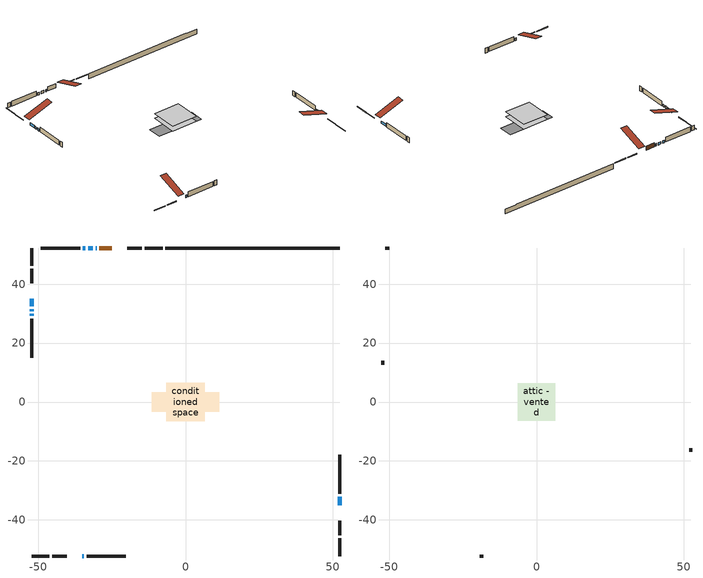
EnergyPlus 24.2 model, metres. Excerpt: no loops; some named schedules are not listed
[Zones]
conditioned space
 floor outside (Floor1 construction): -0.53,-0.53 -0.53,0.53 0.53,0.53 0.53,-0.53 z0.66
 floor adiabatic (AdiabaticFloorConstruction): -6.45,-6.45 -6.45,6.45 6.45,6.45 6.45,-6.45 z0.66
 floor foundation (Slab1 construction): -11.43,-3.35 -11.43,3.35 11.43,3.35 11.43,-3.35 z-1.73
 wall outside (RimJoist1 construction): -7.8,52.26 -13.85,52.26 / -52.26,-52.26 -46.21,-52.26 / -52.26,52.26 -52.26,46.21 / 52.26,-52.26 52.26,-46.21 z0.66:0.96
 wall outside (RimJoist2 construction): -14.78,52.26 -19.81,52.26 / -45.28,-52.26 -40.25,-52.26 / -52.26,45.28 -52.26,40.25 / 52.26,-45.28 52.26,-40.25 z0.66:0.96
 wall outside (AdiabaticWallConstruction 1): -24.95,52.26 -29.27,52.26 z0.66:2.69
 wall outside (AdiabaticWallConstruction): -52.26,35.11 -52.26,32.44 / -30.2,52.26 -30.54,52.26 / -52.26,31.51 -52.26,30.81 / 52.26,-35.11 52.26,-32.11 / -35.11,-52.26 -34.5,-52.26 / -31.47,52.26 -33.02,52.26 / -33.94,52.26 -34.84,52.26 / -52.26,29.88 -52.26,29.2 z0.66:1.88
 wall outside (Wall1 construction): -35.77,52.26 -49.11,52.26 / -33.57,-52.26 -20.24,-52.26 / -52.26,28.27 -52.26,14.94 / 52.26,-31.18 52.26,-17.85 z0.66:3.1
 wall foundation (FoundationWall1 construction): -6.87,52.26,-1.73 -6.87,52.26,0.66 46.35,52.26,0.66 46.35,52.26,0.45 52.26,52.26,0.45 52.26,52.26,-1.73
 window (WindowConstruction): -52.26,35.11 -52.26,32.44 z0.66:1.88
 window (WindowConstruction 7): -30.2,52.26 -30.54,52.26 z0.66:1.88
 window (WindowConstruction 1): -52.26,31.51 -52.26,30.81 z0.66:1.88
 window (WindowConstruction 2): 52.26,-35.11 52.26,-32.11 z0.66:1.88
 window (WindowConstruction 3): -35.11,-52.26 -34.5,-52.26 z0.66:1.88
 window (WindowConstruction 4): -31.47,52.26 -33.02,52.26 z0.66:1.88
 window (WindowConstruction 5): -33.95,52.26 -34.84,52.26 z0.66:1.88
 window (WindowConstruction 6): -52.26,29.88 -52.26,29.2 z0.66:1.88
 door (Door): -24.95,52.26 -29.27,52.26 z0.66:2.69
 ceiling adiabatic (AdiabaticFloorConstruction): 6.45,-6.45 6.45,6.45 -6.45,6.45 -6.45,-6.45 z0.66
attic - vented
 floor to conditioned space (Floor2 construction Reversed): -6.39,-6.39 -6.39,6.39 6.39,6.39 6.39,-6.39 z3.1
 wall outside (Wall2 construction): -50.03,52.26 -51.33,52.26 / -19.31,-52.26 -18.01,-52.26 / -52.26,14.01 -52.26,12.71 / 52.26,-16.92 52.26,-15.62 z0.66:3.1
 roof outside (Roof1 construction): -24.02,52.26,3.1 -24.02,39.81,7.25 -20.74,39.81,7.25 -20.74,52.26,3.1; -36.04,-52.26,3.1 -36.04,-39.81,7.25 -39.32,-39.81,7.25 -39.32,-52.26,3.1; -52.26,36.04,3.1 -39.81,36.04,7.25 -39.81,39.32,7.25 -52.26,39.32,3.1; 52.26,-36.04,3.1 39.81,-36.04,7.25 39.81,-39.32,7.25 52.26,-39.32,3.1
[Building]
Building 1: Terrain=Suburbs
[Site:Location]
Regina Intl AP_SK: Latitude {deg}=50.43; Longitude {deg}=-104.67; Time Zone {hr}=-6; Elevation {m}=578; Keep Site Location Information=Yes
[Site:GroundTemperature:Shallow]
-2.28208, -4.75844, -4.95676, -3.7816, 0.936024, 5.63167, 9.70254, 12.2813, 12.5004, 10.403, 6.43594, 1.88434
[Site:WaterMainsTemperature]
Calculation Method=Schedule; Temperature Schedule=mains temperature schedule
[Material] Roughness=Rough; Thermal Absorptance=0.9
Name | Thickness {m} | Conductivity {W/m-K} | Density {kg/m3} | Specific Heat {J/kg-K} | Solar Absorptance | Visible Absorptance
asphalt or fiberglass shingles | 0.00635 | 0.162714 | 1121.4 | 1465.45 | 0.84 | 0.84
ceiling stud and cavity | 0.1397 | 0.112058 | 65.682 | 1177.47 | 0.7 | 0.7
concrete 4.0 in. | 0.1016 | 1.803125 | 2242.8 | 837.4 | 0.7 | 0.7
concrete 8.0 in. | 0.2032 | 1.803125 | 2242.8 | 837.4 | 0.7 | 0.7
door material | 0.04445 | 0.0451087 | 512.64 | 1214.23 | 0.7 | 0.7
exterior vertical ins | 0.00372445 | 0.029427 | 32.04 | 1214.23 | 0.7 | 0.7
floor covering | 0.0127 | 0.0433444 | 54.468 | 1339.84 | 0.6 | 0.6
floor rigid ins; rim joist rigid ins; wall rigid ins | 0.051816 | 0.029427 | 32.04 | 1214.23 | 0.7 | 0.7
floor rigid ins 1; wall rigid ins 1 | 0.512978 | 0.029427 | 32.04 | 1214.23 | 0.7 | 0.7
floor stud and cavity | 0.1397 | 0.101429 | 92.3553 | 1139.71 | 0.7 | 0.7
floor stud and cavity 1 | 0.1397 | 1.75129 | 37.0049 | 1207.88 | 0.7 | 0.7
furniture material conditioned space 1 | 0.1524 | 0.115458 | 640.8 | 1214.23 | 0.6 | 0.6
gypsum board | 0.0127 | 0.160291 | 801 | 837.4 | 0.6 | 0.6
gypsum board 1 | 0.0127 | 0.160291 | 801 | 837.4 | 0.7 | 0.7
osb sheathing 0.5 in. | 0.0127 | 0.115458 | 512.64 | 1214.23 | 0.7 | 0.7
osb sheathing 0.75 in. | 0.01905 | 0.115458 | 512.64 | 1214.23 | 0.7 | 0.7
osb sheathing 2.0 in. | 0.0508 | 0.115458 | 512.64 | 1214.23 | 0.7 | 0.7
rim joist stud and cavity | 0.0508 | 0.0440068 | 125.044 | 1163.47 | 0.6 | 0.6
rim joist stud and cavity 1 | 0.0508 | 0.271007 | 50.32683 | 1063.81 | 0.6 | 0.6
wall stud and cavity | 0.1397 | 0.208789 | 139.0536 | 1170.24 | 0.7 | 0.7
wall stud and cavity 1 | 0.0889 | 6.1454 | 50.32683 | 1063.81 | 0.6 | 0.6
wall stud and cavity 2 | 0.0889 | 0.380278 | 52.3479 | 1209.89 | 0.7 | 0.7
wall stud and cavity 3 | 0.0889 | 0.391764 | 83.0341 | 1211.67 | 0.7 | 0.7
wood siding | 0.0254 | 0.102417 | 544.68 | 1172.36 | 0 | 0
wood siding 1 | 0.00254 | 0.102417 | 544.68 | 1172.36 | 0 | 0
wood siding 2; wood siding 3; wood siding 4 | 0.0254 | 0.102417 | 544.68 | 1172.36 | 0.7 | 0.7
[WindowMaterial:SimpleGlazingSystem]
Name | U-Factor {W/m2-K} | Solar Heat Gain Coefficient
WindowMaterial | 2.779381 | 0.66
WindowMaterial 1 | 2.76462 | 0.62
WindowMaterial 2 | 2.88613 | 0.7
WindowMaterial 3 | 2.78279 | 0.68
WindowMaterial 4 | 2.77484 | 0.65
WindowMaterial 5 | 2.3047 | 0.52
[Construction]
AdiabaticFloorConstruction: floor stud and cavity 1, floor rigid ins 1, osb sheathing 0.75 in., floor covering
AdiabaticWallConstruction: wood siding 3, wall rigid ins 1, wall stud and cavity 2, gypsum board
AdiabaticWallConstruction 1: wood siding 4, wall rigid ins 1, wall stud and cavity 2, gypsum board
Door: door material
Floor1 construction: floor stud and cavity, floor rigid ins, osb sheathing 0.75 in., floor covering
Floor2 construction Reversed: gypsum board, ceiling stud and cavity
FoundationWall1 construction: concrete 8.0 in., gypsum board 1
furniture construction conditioned space 1: furniture material conditioned space 1
PartitionWallConstruction: gypsum board, wall stud and cavity 3, gypsum board
RimJoist1 construction: wood siding 2, rim joist rigid ins, osb sheathing 2.0 in., rim joist stud and cavity
RimJoist2 construction: wood siding 2, rim joist stud and cavity 1
Roof1 construction: asphalt or fiberglass shingles
Slab1 construction: concrete 4.0 in.
Wall1 construction: wood siding, wall rigid ins, osb sheathing 0.5 in., wall stud and cavity, gypsum board
Wall2 construction: wood siding 1, wall stud and cavity 1
WindowConstruction: WindowMaterial
WindowConstruction 1; WindowConstruction 3: WindowMaterial 1
WindowConstruction 2: WindowMaterial 2
WindowConstruction 4: WindowMaterial 3
WindowConstruction 5: WindowMaterial 4
WindowConstruction 6; WindowConstruction 7: WindowMaterial 5
[Zone] Multiplier=1; Part of Total Floor Area=Yes
Name | Volume {m3}
attic - vented | 110.196
conditioned space | 799.6
[Space]
Name | Zone | Volume {m3}
attic - vented 1 | attic - vented | 110.196
conditioned space 1 | conditioned space | 799.6
[ZoneInfiltration:EffectiveLeakageArea]
infil attic - vented 1: Zone or Space=attic - vented 1; Schedule=Always On Discrete; Effective Air Leakage Area {cm2}=5163.47; Stack Coefficient=0.000458254; Wind Coefficient=1.44635e-05
[ZoneMixing]
whole house fan mix: Zone or Space=attic - vented; Schedule=Always On Continuous; Design Flow Rate Calculation Method=Flow/Zone; Design Flow Rate {m3/s}=0; Source Zone or Space=conditioned space
[SurfaceProperty:ExposedFoundationPerimeter]
Slab1: Exposed Perimeter Calculation Method=TotalExposedPerimeter; Total Exposed Perimeter {m}=59.131
[InternalMass] Zone or ZoneList=conditioned space; Space or SpaceList=conditioned space 1
Name | Construction | Surface Area {m2}
furniture mass conditioned space 1 | furniture construction conditioned space 1 | 128.36
partition wall mass | PartitionWallConstruction | 320.9
[Lights]
interior lighting: Zone or ZoneList or Space or SpaceList=conditioned space 1; Schedule=interior lighting schedule; Design Level Calculation Method=LightingLevel; Lighting Level {W}=343.2; Return Air Fraction=0; Fraction Radiant=0.6; Fraction Visible=0.2; Fraction Replaceable=1
[People]
occupants: Zone or ZoneList or Space or SpaceList=conditioned space 1; Number of People Schedule=occupants schedule; Number of People Calculation Method=People; Number of People=3; Fraction Radiant=0.314171; Sensible Heat Fraction=0.56303; Activity Level Schedule=occupants activity schedule; Carbon Dioxide Generation Rate {m3/s-W}=0; Enable ASHRAE 55 Comfort Warnings=No; Mean Radiant Temperature Calculation Type=EnclosureAveraged
[ElectricEquipment] Zone or ZoneList or Space or SpaceList=conditioned space 1; Design Level Calculation Method=EquipmentLevel
Name | Schedule | Design Level {W} | Fraction Latent | Fraction Radiant | Fraction Lost
clothes dryer | clothes dryer schedule | 140.772 | 0.015 | 0.081 | 0.85
clothes washer | clothes washer schedule | 32.1985 | 0.03 | 0.162 | 0.7
cooking range | cooking range schedule | 215.147 | 0.08 | 0.432 | 0.2
dishwasher | dishwasher schedule | 66.8632 | 0.3 | 0.18 | 0.4
fridge | fridge schedule | 72.9452 | 0 | 0.6 | 0
mech vent house fan | mech vent house fan schedule | 0 | 0 | 0 | 1
mech vent house fan cfis | mech vent house fan cfis schedule | 0 | 0 | 0 | 0
misc plug loads | misc plug loads schedule | 494.7 | 0.045 | 0.513 | 0.1
whole house fan | Always On Discrete | 0 | 0 | 0 | 1
[OtherEquipment] Zone or ZoneList or Space or SpaceList=conditioned space 1; Design Level Calculation Method=EquipmentLevel
Name | Fuel Type | Schedule | Design Level {W} | Fraction Latent | Fraction Radiant | Fraction Lost
clothes dryer 1 | Electricity | clothes dryer schedule | 0 | 0.015 | 0.081 | 0.85
cooking range 1 | Electricity | cooking range schedule | 0 | 0.08 | 0.432 | 0.2
general water use latent | None | general water use schedule | 62.594 | 1 | 0 | 0
general water use sensible | None | general water use schedule | -61.6891 | 0 | 0.6 | 0
mech vent house fan latent load | None | Always On Discrete | 0 | 1 | 0 | 0
mech vent house fan sensible load | None | Always On Discrete | 0 | 0 | 0 | 0
water heater energy adjustment1 | Electricity | Always On Discrete | 0.01 | 0 | 0 | 1
[ZoneInfiltration:DesignFlowRate] Zone or ZoneList or Space or SpaceList=conditioned space 1; Schedule=Always On Discrete; Design Flow Rate Calculation Method=Flow/Zone; Design Flow Rate {m3/s}=0
infil flow; natural vent flow; whole house fan flow
[AvailabilityManager:Scheduled]
furnace airloop Availability Manager: Schedule=Always On Discrete
[Foundation:Kiva]
Foundation Kiva 1: Initial Indoor Air Temperature {C}=21; Wall Height Above Grade {m}=0.659983; Wall Depth Below Slab {m}=0.2032; Custom Block Material Name 1=exterior vertical ins; Custom Block Depth 1 {m}=2.39; Custom Block X Position 1 {m}=0.2159; Custom Block Z Position 1 {m}=0
[Foundation:Kiva:Settings]
Soil Conductivity {W/m-K}=0.849921; Soil Density {kg/m3}=1842.3; Soil Specific Heat {J/kg-K}=418.7; Ground Solar Absorptivity=0.9; Ground Thermal Absorptivity=0.9; Ground Surface Roughness {m}=0.03; Far-Field Width {m}=40; Deep-Ground Boundary Condition=ZeroFlux; Deep-Ground Depth {m}=40; Minimum Cell Dimension {m}=0.2; Maximum Cell Growth Coefficient=3; Simulation Timestep=Timestep
[Exterior:Lights]
exterior lighting: Schedule=exterior lighting schedule; Design Level {W}=75.6
[EnergyManagementSystem:GlobalVariable]
furnace_airloop_Fan_RTF
infil_program_Qfan
infil_program_Qinf
natural_vent_program_Qnv
natural_vent_program_Qwhf
[EnergyManagementSystem:Sensor]
Name | Output:Variable or Output:Meter Index Key | Output:Variable or Output:Meter
airflow_gain | infil flow | Infiltration Sensible Heat Gain Energy
airflow_gain_1 | natural vent flow | Infiltration Sensible Heat Gain Energy
airflow_gain_2 | whole house fan flow | Infiltration Sensible Heat Gain Energy
airflow_loss | infil flow | Infiltration Sensible Heat Loss Energy
airflow_loss_1 | natural vent flow | Infiltration Sensible Heat Loss Energy
airflow_loss_2 | whole house fan flow | Infiltration Sensible Heat Loss Energy
clg_load_cond |  | Cooling:EnergyTransfer:Zone:CONDITIONED SPACE
clg_sp_s; clg_sp_s_1 | cooling setpoint | Schedule Value
clothes_dryer_exhaust_0_sch_s | clothes dryer exhaust 0 schedule | Schedule Value
cool_season | cooling season schedule | Schedule Value
htg_load_cond |  | Heating:EnergyTransfer:Zone:CONDITIONED SPACE
htg_sp_s; htg_sp_s_1 | heating setpoint | Schedule Value
ig_ee_conv | clothes dryer | Electric Equipment Convective Heating Energy
ig_ee_conv_2 | cooking range | Electric Equipment Convective Heating Energy
ig_ee_conv_4 | fridge | Electric Equipment Convective Heating Energy
ig_ee_conv_5 | misc plug loads | Electric Equipment Convective Heating Energy
ig_ee_conv_6 | whole house fan | Electric Equipment Convective Heating Energy
ig_ee_rad | clothes dryer | Electric Equipment Radiant Heating Energy
ig_ee_rad_2 | cooking range | Electric Equipment Radiant Heating Energy
ig_ee_rad_4 | fridge | Electric Equipment Radiant Heating Energy
ig_ee_rad_5 | misc plug loads | Electric Equipment Radiant Heating Energy
ig_ee_rad_6 | whole house fan | Electric Equipment Radiant Heating Energy
ig_lgt_conv | interior lighting | Lights Convective Heating Energy
ig_lgt_rad | interior lighting | Lights Radiant Heating Energy
ig_lgt_vis | interior lighting | Lights Visible Radiation Heating Energy
ig_oe_conv | clothes dryer 1 | Other Equipment Convective Heating Energy
ig_oe_conv_1 | cooking range 1 | Other Equipment Convective Heating Energy
ig_oe_conv_2 | general water use latent | Other Equipment Convective Heating Energy
ig_oe_conv_3 | general water use sensible | Other Equipment Convective Heating Energy
ig_oe_conv_4 | water heater energy adjustment1 | Other Equipment Convective Heating Energy
ig_oe_rad | clothes dryer 1 | Other Equipment Radiant Heating Energy
ig_oe_rad_1 | cooking range 1 | Other Equipment Radiant Heating Energy
ig_oe_rad_2 | general water use latent | Other Equipment Radiant Heating Energy
ig_oe_rad_3 | general water use sensible | Other Equipment Radiant Heating Energy
ig_oe_rad_4 | water heater energy adjustment1 | Other Equipment Radiant Heating Energy
ig_ppl_conv | occupants | People Convective Heating Energy
ig_ppl_rad | occupants | People Radiant Heating Energy
im_conv | furniture mass conditioned space 1 | Surface Inside Face Convection Heat Gain Energy
im_conv_1 | partition wall mass | Surface Inside Face Convection Heat Gain Energy
im_ig | furniture mass conditioned space 1 | Surface Inside Face Internal Gains Radiation Heat Gain Energy
im_ig_1 | partition wall mass | Surface Inside Face Internal Gains Radiation Heat Gain Energy
im_lgt | furniture mass conditioned space 1 | Surface Inside Face Lights Radiation Heat Gain Energy
im_lgt_1 | partition wall mass | Surface Inside Face Lights Radiation Heat Gain Energy
im_sol | furniture mass conditioned space 1 | Surface Inside Face Solar Radiation Heat Gain Energy
im_sol_1 | partition wall mass | Surface Inside Face Solar Radiation Heat Gain Energy
im_surf | furniture mass conditioned space 1 | Surface Inside Face Net Surface Thermal Radiation Heat Gain Energy
im_surf_1 | partition wall mass | Surface Inside Face Net Surface Thermal Radiation Heat Gain Energy
mv_conv | mech vent house fan | Electric Equipment Convective Heating Energy
mv_conv_1 | mech vent house fan cfis | Electric Equipment Convective Heating Energy
mv_conv_2 | mech vent house fan latent load | Other Equipment Convective Heating Energy
mv_conv_3 | mech vent house fan sensible load | Other Equipment Convective Heating Energy
mv_rad | mech vent house fan | Electric Equipment Radiant Heating Energy
mv_rad_1 | mech vent house fan cfis | Electric Equipment Radiant Heating Energy
mv_rad_2 | mech vent house fan latent load | Other Equipment Radiant Heating Energy
mv_rad_3 | mech vent house fan sensible load | Other Equipment Radiant Heating Energy
natural_vent_s | natural vent schedule | Schedule Value
out_pb_s |  | Site Outdoor Air Barometric Pressure
out_wt_s |  | Site Outdoor Air Humidity Ratio
site_vw_s |  | Site Wind Speed
ss_back_out | Window1 | Surface Window Shortwave from Zone Back Out Window Heat Transfer Rate
ss_back_out_1 | Window10 | Surface Window Shortwave from Zone Back Out Window Heat Transfer Rate
ss_back_out_2 | Window3 | Surface Window Shortwave from Zone Back Out Window Heat Transfer Rate
ss_back_out_3 | Window4 | Surface Window Shortwave from Zone Back Out Window Heat Transfer Rate
ss_back_out_4 | Window5 | Surface Window Shortwave from Zone Back Out Window Heat Transfer Rate
ss_back_out_5 | Window6 | Surface Window Shortwave from Zone Back Out Window Heat Transfer Rate
ss_back_out_6 | Window7 | Surface Window Shortwave from Zone Back Out Window Heat Transfer Rate
ss_back_out_7 | Window8 | Surface Window Shortwave from Zone Back Out Window Heat Transfer Rate
ss_conv | Door1 | Surface Inside Face Convection Heat Gain Energy
ss_conv_1 | Window1 | Surface Inside Face Convection Heat Gain Energy
ss_conv_2 | Window10 | Surface Inside Face Convection Heat Gain Energy
ss_conv_3 | Window3 | Surface Inside Face Convection Heat Gain Energy
ss_conv_4 | Window4 | Surface Inside Face Convection Heat Gain Energy
ss_conv_5 | Window5 | Surface Inside Face Convection Heat Gain Energy
ss_conv_6 | Window6 | Surface Inside Face Convection Heat Gain Energy
ss_conv_7 | Window7 | Surface Inside Face Convection Heat Gain Energy
ss_conv_8 | Window8 | Surface Inside Face Convection Heat Gain Energy
ss_ig | Door1 | Surface Inside Face Internal Gains Radiation Heat Gain Energy
ss_ig_1 | Window1 | Surface Inside Face Internal Gains Radiation Heat Gain Energy
ss_ig_2 | Window10 | Surface Inside Face Internal Gains Radiation Heat Gain Energy
ss_ig_3 | Window3 | Surface Inside Face Internal Gains Radiation Heat Gain Energy
ss_ig_4 | Window4 | Surface Inside Face Internal Gains Radiation Heat Gain Energy
ss_ig_5 | Window5 | Surface Inside Face Internal Gains Radiation Heat Gain Energy
ss_ig_6 | Window6 | Surface Inside Face Internal Gains Radiation Heat Gain Energy
ss_ig_7 | Window7 | Surface Inside Face Internal Gains Radiation Heat Gain Energy
ss_ig_8 | Window8 | Surface Inside Face Internal Gains Radiation Heat Gain Energy
ss_lgt | Door1 | Surface Inside Face Lights Radiation Heat Gain Energy
ss_sol | Door1 | Surface Inside Face Solar Radiation Heat Gain Energy
ss_surf | Door1 | Surface Inside Face Net Surface Thermal Radiation Heat Gain Energy
ss_surf_1 | Window1 | Surface Inside Face Net Surface Thermal Radiation Heat Gain Energy
ss_surf_2 | Window10 | Surface Inside Face Net Surface Thermal Radiation Heat Gain Energy
ss_surf_3 | Window3 | Surface Inside Face Net Surface Thermal Radiation Heat Gain Energy
ss_surf_4 | Window4 | Surface Inside Face Net Surface Thermal Radiation Heat Gain Energy
ss_surf_5 | Window5 | Surface Inside Face Net Surface Thermal Radiation Heat Gain Energy
ss_surf_6 | Window6 | Surface Inside Face Net Surface Thermal Radiation Heat Gain Energy
ss_surf_7 | Window7 | Surface Inside Face Net Surface Thermal Radiation Heat Gain Energy
ss_surf_8 | Window8 | Surface Inside Face Net Surface Thermal Radiation Heat Gain Energy
ss_trans_in | Window1 | Surface Window Transmitted Solar Radiation Rate
ss_trans_in_1 | Window10 | Surface Window Transmitted Solar Radiation Rate
ss_trans_in_2 | Window3 | Surface Window Transmitted Solar Radiation Rate
ss_trans_in_3 | Window4 | Surface Window Transmitted Solar Radiation Rate
ss_trans_in_4 | Window5 | Surface Window Transmitted Solar Radiation Rate
ss_trans_in_5 | Window6 | Surface Window Transmitted Solar Radiation Rate
ss_trans_in_6 | Window7 | Surface Window Transmitted Solar Radiation Rate
ss_trans_in_7 | Window8 | Surface Window Transmitted Solar Radiation Rate
ss_trans_out | Window1 | Surface Inside Face Initial Transmitted Diffuse Transmitted Out Window Solar Radiation Rate
ss_trans_out_1 | Window10 | Surface Inside Face Initial Transmitted Diffuse Transmitted Out Window Solar Radiation Rate
ss_trans_out_2 | Window3 | Surface Inside Face Initial Transmitted Diffuse Transmitted Out Window Solar Radiation Rate
ss_trans_out_3 | Window4 | Surface Inside Face Initial Transmitted Diffuse Transmitted Out Window Solar Radiation Rate
ss_trans_out_4 | Window5 | Surface Inside Face Initial Transmitted Diffuse Transmitted Out Window Solar Radiation Rate
ss_trans_out_5 | Window6 | Surface Inside Face Initial Transmitted Diffuse Transmitted Out Window Solar Radiation Rate
ss_trans_out_6 | Window7 | Surface Inside Face Initial Transmitted Diffuse Transmitted Out Window Solar Radiation Rate
ss_trans_out_7 | Window8 | Surface Inside Face Initial Transmitted Diffuse Transmitted Out Window Solar Radiation Rate
s_conv | Floor1 | Surface Inside Face Convection Heat Gain Energy
s_conv_1 | Floor2 | Surface Inside Face Convection Heat Gain Energy
s_conv_10 | RimJoist2:180 | Surface Inside Face Convection Heat Gain Energy
s_conv_11 | RimJoist2:270 | Surface Inside Face Convection Heat Gain Energy
s_conv_12 | RimJoist2:90 | Surface Inside Face Convection Heat Gain Energy
s_conv_13 | Slab1 | Surface Inside Face Convection Heat Gain Energy
s_conv_14 | Wall1:0 | Surface Inside Face Convection Heat Gain Energy
s_conv_15 | Wall1:180 | Surface Inside Face Convection Heat Gain Energy
s_conv_16 | Wall1:270 | Surface Inside Face Convection Heat Gain Energy
s_conv_17 | Wall1:90 | Surface Inside Face Convection Heat Gain Energy
s_conv_2 | FoundationWall1 | Surface Inside Face Convection Heat Gain Energy
s_conv_3 | inferred conditioned ceiling | Surface Inside Face Convection Heat Gain Energy
s_conv_4 | inferred conditioned floor | Surface Inside Face Convection Heat Gain Energy
s_conv_5 | RimJoist1:0 | Surface Inside Face Convection Heat Gain Energy
s_conv_6 | RimJoist1:180 | Surface Inside Face Convection Heat Gain Energy
s_conv_7 | RimJoist1:270 | Surface Inside Face Convection Heat Gain Energy
s_conv_8 | RimJoist1:90 | Surface Inside Face Convection Heat Gain Energy
s_conv_9 | RimJoist2:0 | Surface Inside Face Convection Heat Gain Energy
s_ig | Floor1 | Surface Inside Face Internal Gains Radiation Heat Gain Energy
s_ig_1 | Floor2 | Surface Inside Face Internal Gains Radiation Heat Gain Energy
s_ig_10 | RimJoist2:180 | Surface Inside Face Internal Gains Radiation Heat Gain Energy
s_ig_11 | RimJoist2:270 | Surface Inside Face Internal Gains Radiation Heat Gain Energy
s_ig_12 | RimJoist2:90 | Surface Inside Face Internal Gains Radiation Heat Gain Energy
s_ig_13 | Slab1 | Surface Inside Face Internal Gains Radiation Heat Gain Energy
s_ig_14 | Wall1:0 | Surface Inside Face Internal Gains Radiation Heat Gain Energy
s_ig_15 | Wall1:180 | Surface Inside Face Internal Gains Radiation Heat Gain Energy
s_ig_16 | Wall1:270 | Surface Inside Face Internal Gains Radiation Heat Gain Energy
s_ig_17 | Wall1:90 | Surface Inside Face Internal Gains Radiation Heat Gain Energy
s_ig_2 | FoundationWall1 | Surface Inside Face Internal Gains Radiation Heat Gain Energy
s_ig_3 | inferred conditioned ceiling | Surface Inside Face Internal Gains Radiation Heat Gain Energy
s_ig_4 | inferred conditioned floor | Surface Inside Face Internal Gains Radiation Heat Gain Energy
s_ig_5 | RimJoist1:0 | Surface Inside Face Internal Gains Radiation Heat Gain Energy
s_ig_6 | RimJoist1:180 | Surface Inside Face Internal Gains Radiation Heat Gain Energy
s_ig_7 | RimJoist1:270 | Surface Inside Face Internal Gains Radiation Heat Gain Energy
s_ig_8 | RimJoist1:90 | Surface Inside Face Internal Gains Radiation Heat Gain Energy
s_ig_9 | RimJoist2:0 | Surface Inside Face Internal Gains Radiation Heat Gain Energy
s_lgt | Floor1 | Surface Inside Face Lights Radiation Heat Gain Energy
s_lgt_1 | Floor2 | Surface Inside Face Lights Radiation Heat Gain Energy
s_lgt_10 | RimJoist2:180 | Surface Inside Face Lights Radiation Heat Gain Energy
s_lgt_11 | RimJoist2:270 | Surface Inside Face Lights Radiation Heat Gain Energy
s_lgt_12 | RimJoist2:90 | Surface Inside Face Lights Radiation Heat Gain Energy
s_lgt_13 | Slab1 | Surface Inside Face Lights Radiation Heat Gain Energy
s_lgt_14 | Wall1:0 | Surface Inside Face Lights Radiation Heat Gain Energy
s_lgt_15 | Wall1:180 | Surface Inside Face Lights Radiation Heat Gain Energy
s_lgt_16 | Wall1:270 | Surface Inside Face Lights Radiation Heat Gain Energy
s_lgt_17 | Wall1:90 | Surface Inside Face Lights Radiation Heat Gain Energy
s_lgt_2 | FoundationWall1 | Surface Inside Face Lights Radiation Heat Gain Energy
s_lgt_3 | inferred conditioned ceiling | Surface Inside Face Lights Radiation Heat Gain Energy
s_lgt_4 | inferred conditioned floor | Surface Inside Face Lights Radiation Heat Gain Energy
s_lgt_5 | RimJoist1:0 | Surface Inside Face Lights Radiation Heat Gain Energy
s_lgt_6 | RimJoist1:180 | Surface Inside Face Lights Radiation Heat Gain Energy
s_lgt_7 | RimJoist1:270 | Surface Inside Face Lights Radiation Heat Gain Energy
s_lgt_8 | RimJoist1:90 | Surface Inside Face Lights Radiation Heat Gain Energy
s_lgt_9 | RimJoist2:0 | Surface Inside Face Lights Radiation Heat Gain Energy
s_sol | Floor1 | Surface Inside Face Solar Radiation Heat Gain Energy
s_sol_1 | Floor2 | Surface Inside Face Solar Radiation Heat Gain Energy
s_sol_10 | RimJoist2:180 | Surface Inside Face Solar Radiation Heat Gain Energy
s_sol_11 | RimJoist2:270 | Surface Inside Face Solar Radiation Heat Gain Energy
s_sol_12 | RimJoist2:90 | Surface Inside Face Solar Radiation Heat Gain Energy
s_sol_13 | Slab1 | Surface Inside Face Solar Radiation Heat Gain Energy
s_sol_14 | Wall1:0 | Surface Inside Face Solar Radiation Heat Gain Energy
s_sol_15 | Wall1:180 | Surface Inside Face Solar Radiation Heat Gain Energy
s_sol_16 | Wall1:270 | Surface Inside Face Solar Radiation Heat Gain Energy
s_sol_17 | Wall1:90 | Surface Inside Face Solar Radiation Heat Gain Energy
